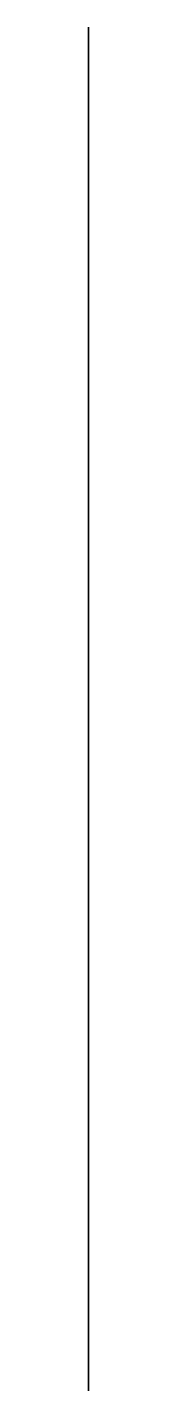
# Model space of a CAD drawing. Extents: x 0 to 0, y 2.08 to 4.32.
import ezdxf

# ---------------------------------------------------------------- set-up
doc = ezdxf.new("R2010")
doc.units = 0
doc.layers.add('DOORS', color=5, linetype='CONTINUOUS')

msp = doc.modelspace()

# ---------------------------------------------------------------- linework, layer by layer
at = {"layer": 'DOORS'}
for points in [[(0, 3.19, -0.38), (0, 4.32, -0.36), (0, 4.32), (0, 3.19)], [(0, 2.08, -0.38), (0, 3.19, -0.38), (0, 3.19), (0, 2.08)], [(0, 2.08, -0.49), (0, 2.95, -0.47), (0, 3.19, -0.38), (0, 2.08, -0.38)]]:
    msp.add_3dface(points, dxfattribs=at)

doc.saveas('drawing.dxf')
